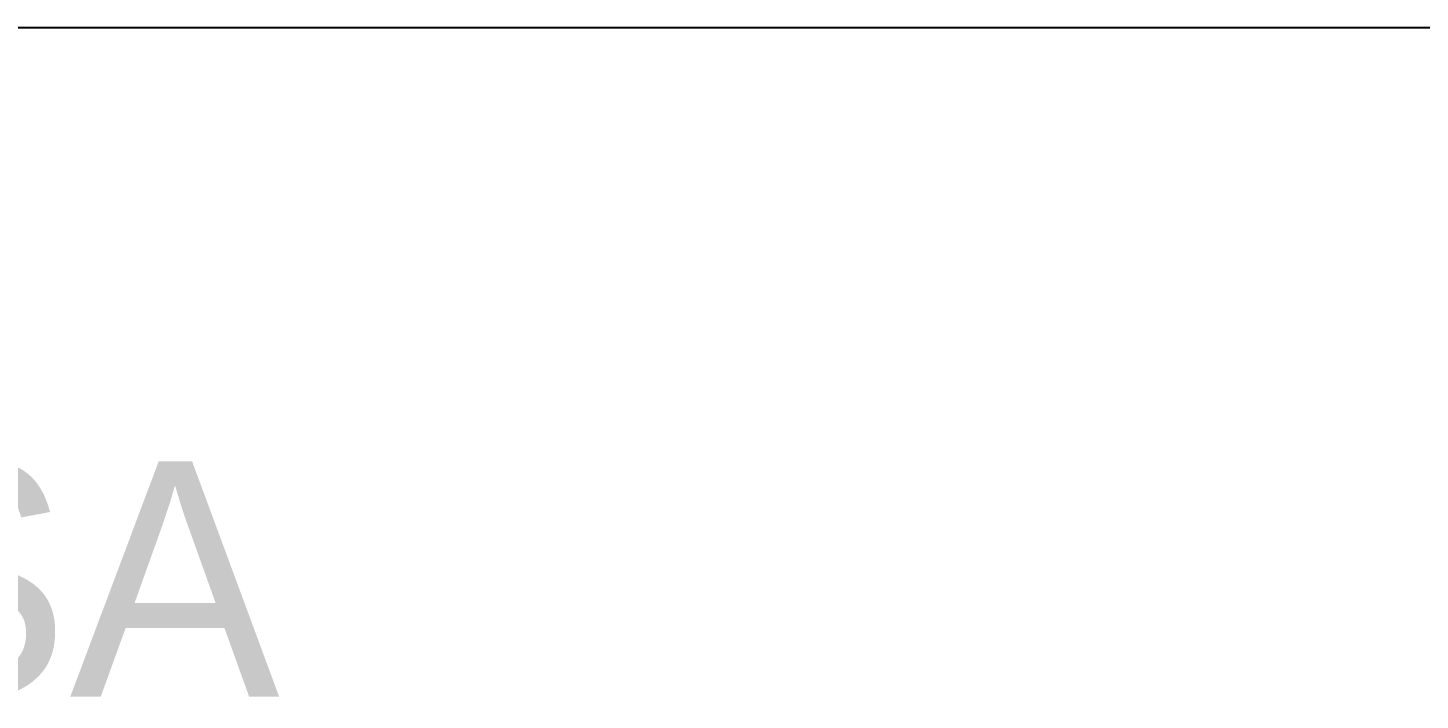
# Model space of a CAD drawing. Extents: x -3.5 to 84.5, y -1.5 to 60.9.
# Drawn here: x 68.67 to 71.644, y 5.603 to 7.039 of the extents above; entities that cross this region are included whole.
import ezdxf
from ezdxf.enums import TextEntityAlignment as Align

# ---------------------------------------------------------------- set-up
doc = ezdxf.new("R2010")
doc.units = 0
doc.header["$MEASUREMENT"] = 0
doc.layers.get('0').update_dxf_attribs({"linetype": 'CONTINUOUS'})
for name, color, linetype in [('ARQ_CAR', 7, 'CONTINUOUS'), ('ARQ_CAR-TXT', 7, 'CONTINUOUS'), ('ARQ_TXT-2', 2, 'CONTINUOUS'), ('ARQ_TXT-4', 4, 'CONTINUOUS'), ('ARQ_VISTA 0', 251, 'CONTINUOUS')]:
    doc.layers.add(name, color=color, linetype=linetype)
doc.styles.add('01-MILLEU', font='GOTHIC.TTF')

# ---------------------------------------------------------------- blocks, each defined once
blk = doc.blocks.new('SELO METROCASA - EXECUTIVO')
at = {"layer": 'ARQ_CAR', "color": 5}
blk.add_lwpolyline([(0, 59.99999999994543), (-175, 59.99999999994542)], dxfattribs=at)
at = {"layer": 'ARQ_CAR-TXT', "color": 4, "style": '01-MILLEU'}
blk.add_attdef('ASSUNTO.DO.PROJETO', (-163.5403751093654, 18.20899999997266), '', height=3.691451246442872, dxfattribs=at)
at = {"layer": 'ARQ_TXT-2', "style": '01-MILLEU'}
for tag, p, height in [('DESCRIÇÃO.DA.REVISÃO_0', (-131.2403025830235, 156.4870554480729), 2), ('MC_XXX-XX', (-33.89999999985446, 82.80000000004092), 1.5), ('RESPONSÁVEL', (-33.99999999985448, 73.46000000005034), 1.5), ('COORDENADOR', (-33.99999999985448, 63.46000000005944), 1.5), ('XXX-XX', (-33.89999999985446, 51.19999999995453), 3.65), ('DISCIPLINA', (-33.89999999985446, 41.19999999996362), 3.65), ('OBRA', (-164.0087502187439, 39.31416704031011), 3), ('ENDEREÇO', (-164.0087502187439, 34.81416704031011), 3), ('ESCALA', (-155.5087502187439, 2.699999999999996), 2)]:
    blk.add_attdef(tag, p, '', height=height, dxfattribs=at)
for tag, p in [('N_REV0', (-169.7384224560608, 157.5440678589604)), ('R_DES', (-155.8362915799234, 157.4870554480729)), ('DATA_0', (-140.1637954612883, 157.4870554480729))]:
    blk.add_attdef(tag, text='', height=2, dxfattribs=at).set_placement(p, align=Align.MIDDLE_CENTER)
blk.add_attdef('DCP', text='', height=3.237200152157276, dxfattribs=at).set_placement((-23.61815879345405, 17.17673637628295), align=Align.MIDDLE_LEFT)
blk.add_attdef('DES', text='', height=2.988184755837485, dxfattribs=at).set_placement((-19.84147915505966, 12.19339888899008), align=Align.MIDDLE)
at = {"layer": 'ARQ_TXT-4', "style": '01-MILLEU'}
blk.add_attdef('CLIENTE', (-164.5087502187439, 45.79695220924827), '', height=5, dxfattribs=at)
at = {"layer": 'ARQ_VISTA 0', "style": '01-MILLEU'}
blk.add_attdef('LOGO', (-164.5087502187439, 77.38317315033532), '', height=5, dxfattribs=at)

msp = doc.modelspace()

# ---------------------------------------------------------------- block references
ref = msp.add_blockref('SELO METROCASA - EXECUTIVO', (81.50420200000046, 1.000000000000362), dxfattribs=dict(xscale=0.1006544394922334, yscale=0.1006544394922334, zscale=0.1006544394922334))
ref.add_attrib('CLIENTE', 'METROCASA', (64.94566595515828, 5.609666555074824), dxfattribs={"layer": 'ARQ_TXT-4', "height": 0.503272197461167, "style": '01-MILLEU'})

doc.saveas('drawing.dxf')
